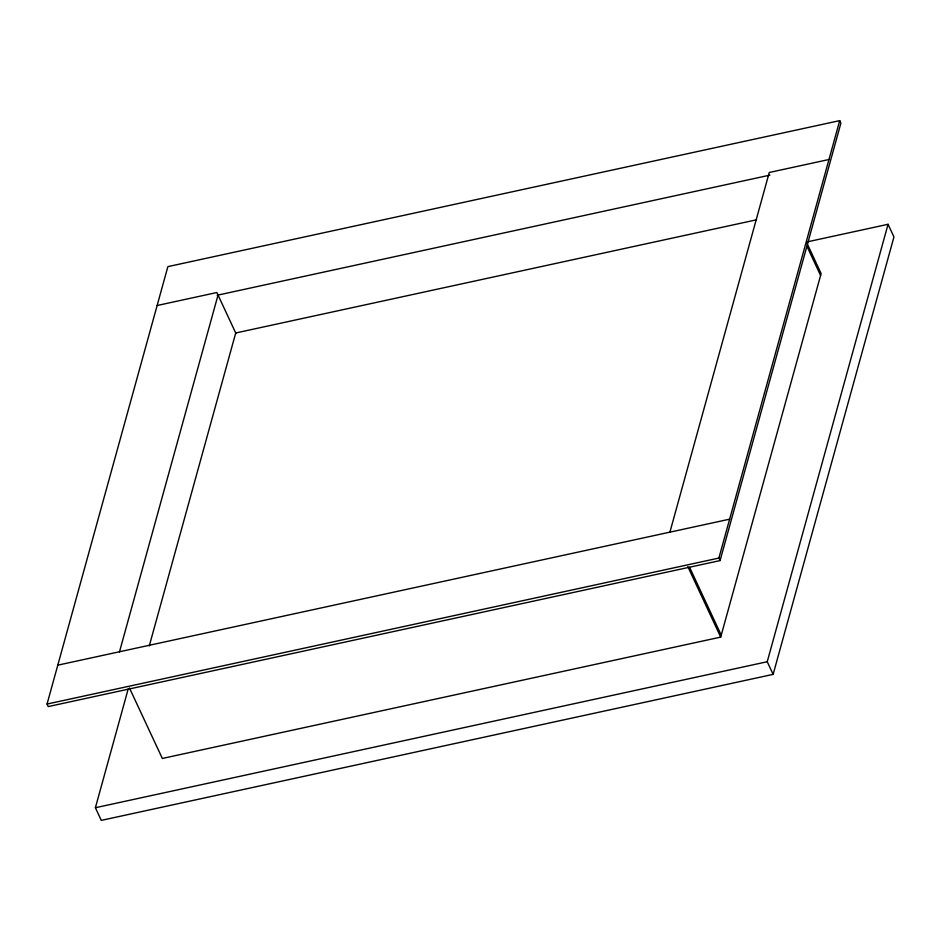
<?xml version="1.0" encoding="UTF-8"?>
<svg xmlns="http://www.w3.org/2000/svg" width="941" height="941" viewBox="0 0 941 941"><rect width="100%" height="100%" fill="white"/><g stroke="black" fill="none" stroke-linecap="round" stroke-linejoin="round"><path stroke-width="1.41" d="M47.05 704.056L167.874 266.632L839.713 120.624L840.889 123.153L720.065 560.589L48.226 706.585L47.05 704.056L718.889 558.06L839.713 120.624M119.472 651.89L218.03 295.062M807.66 241.778L888.057 224.299L893.95 236.944L773.126 674.368L101.287 820.376L95.394 807.731L128.235 688.812M149.278 645.926L235.721 332.985L756.552 219.806M669.91 532.147L769.256 172.485L828.974 159.511M129.435 687.93L162.334 758.458L720.7 637.116L821.117 273.572L806.849 242.954M773.126 674.368L767.233 661.735L888.057 224.299M157.135 305.507L216.853 292.533L236.026 333.655M217.171 295.251L769.856 175.144M57.789 665.169L729.628 519.173M95.394 807.731L767.233 661.735M806.931 246.236L820.587 275.513M718.889 558.06L720.065 560.589M689.588 567.305L721.241 635.175M687.812 566.588L720.7 637.116"/></g></svg>
